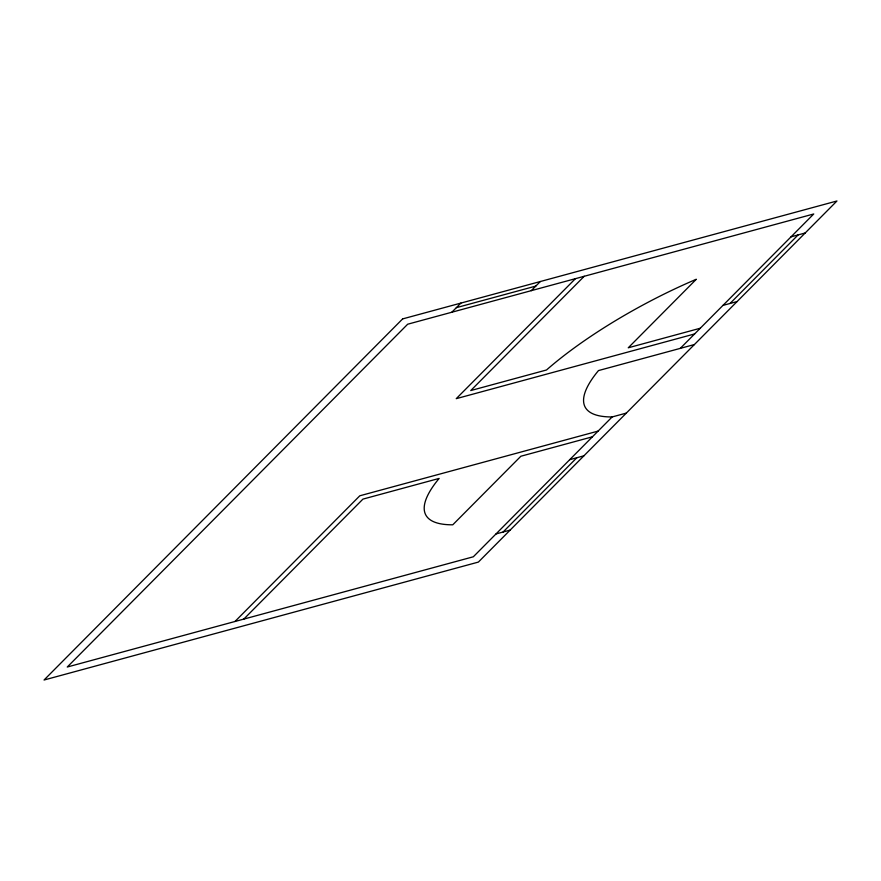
<?xml version="1.0" encoding="UTF-8"?>
<svg xmlns="http://www.w3.org/2000/svg" width="881" height="881" viewBox="0 0 881 881"><rect width="100%" height="100%" fill="white"/><g stroke="black" fill="none" stroke-linecap="round" stroke-linejoin="round"><path stroke-width="1.32" d="M451.81 312.237L460.895 303.097M531.265 290.664L540.339 281.524M234.974 621.49L359.8 495.794L598.144 431.084M575.403 278.682L456.248 398.664L694.602 333.954M243.806 619.101L362.95 499.109L439.123 478.427A179.063 47.552 -28.1 0 0 452.779 524.801L520.869 456.237L592.473 436.8M584.224 276.282L470.751 390.558L546.506 369.987A179.052 47.552 -28.1 0 1 696.32 279.255L628.252 347.797L700.274 328.239M626.325 413.101L612.141 416.944L473.328 556.781L67.253 667.027L407.672 324.219L813.747 213.973L680.286 348.369M503.084 532.014L576.846 457.735M730.03 303.471L798.12 234.908M456.347 307.667L535.802 286.094M791.05 236.824L805.179 232.991M722.971 305.388L737.089 301.555M694.404 344.537L598.474 370.582A179.063 47.552 -28.1 0 0 612.141 416.944M569.776 459.651L583.905 455.818M496.025 533.93L510.143 530.098M402.628 318.911L44.05 680.011L478.372 562.089L836.95 200.989L402.628 318.911"/></g></svg>
